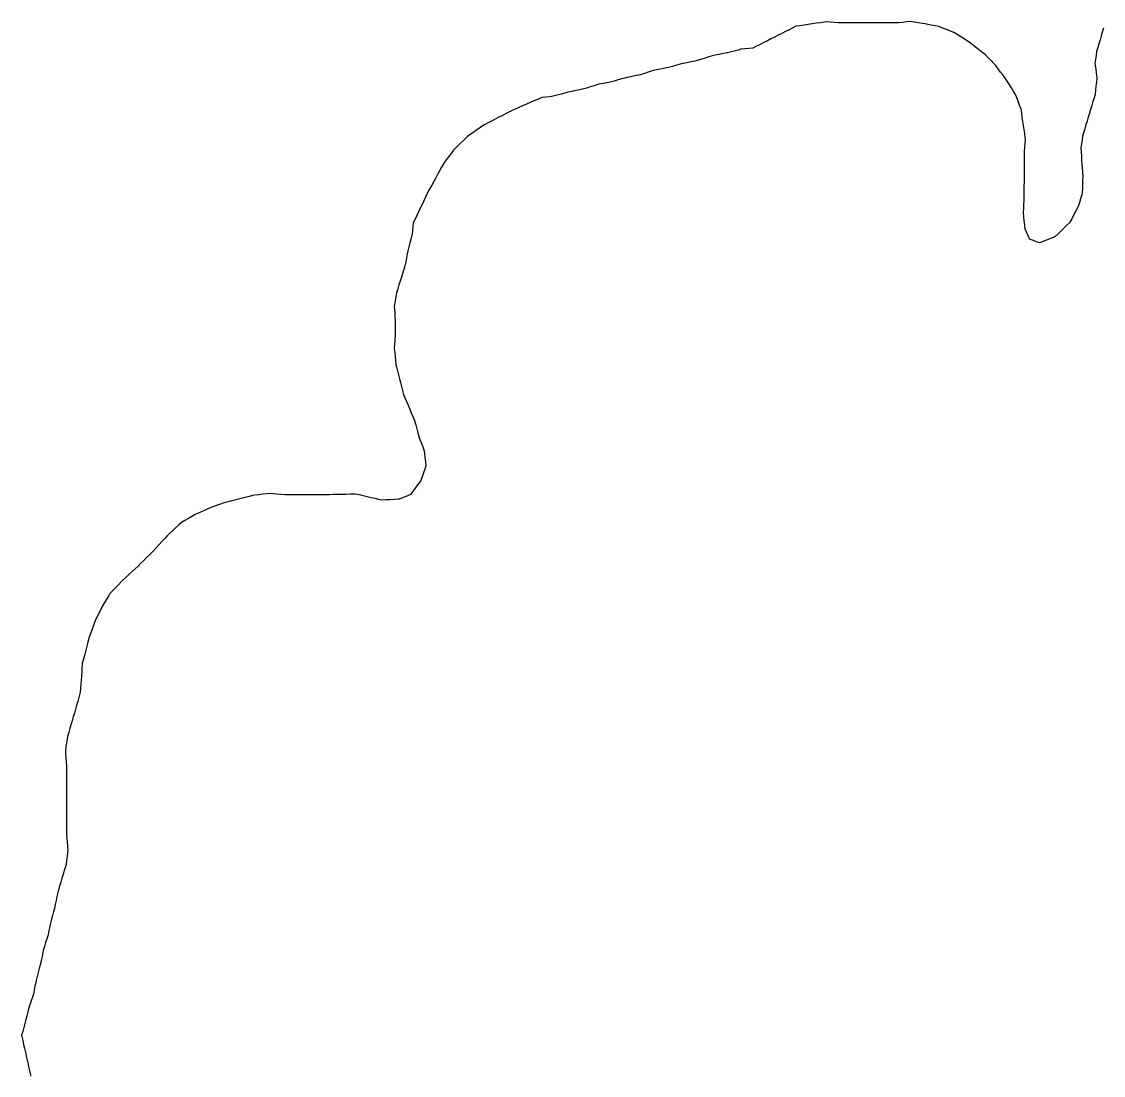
# Model space of a CAD drawing. Header units: millimetres. Extents: x 0 to 3094, y 578 to 2491.
# Drawn here: x 528.6 to 795.5, y 2054.3 to 2314.3 of the extents above; entities that cross this region are included whole.
import ezdxf

# ---------------------------------------------------------------- set-up
doc = ezdxf.new("R2010")
doc.units = ezdxf.units.MM
doc.layers.add('ALL_ISLANDS', color=7, linetype='Continuous')
doc.layers.add('OUTLINE_ISLAND_04', color=7, linetype='Continuous')

msp = doc.modelspace()

# ---------------------------------------------------------------- linework, layer by layer
at = {"layer": 'ALL_ISLANDS'}
msp.add_lwpolyline([(795.5061, 2312.6565), (795.2258, 2311.6966), (794.9455, 2310.7367), (794.6652, 2309.7768), (794.3848, 2308.8169), (794.1045, 2307.857), (793.8242, 2306.8971), (793.6848, 2305.9265), (793.5426, 2304.9367), (793.4004, 2303.9468), (793.4564, 2303.5528), (793.5972, 2302.5627), (793.738, 2301.5727), (793.8788, 2300.5826), (793.8573, 2300.3503), (793.7653, 2299.3545), (793.6734, 2298.3588), (793.5814, 2297.363), (793.4894, 2296.3672), (793.2224, 2295.4778), (792.9349, 2294.52), (792.6473, 2293.5622), (792.3598, 2292.6044), (792.0723, 2291.6467), (791.7848, 2290.6889), (791.4973, 2289.7311), (791.2098, 2288.7733), (790.9222, 2287.8156), (790.6347, 2286.8578), (790.3472, 2285.9), (790.2271, 2285.103), (790.078, 2284.1141), (789.929, 2283.1253), (789.9323, 2283.0744), (789.9986, 2282.0766), (790.0648, 2281.0788), (790.131, 2280.081), (790.1972, 2279.0832), (790.2634, 2278.0854), (790.3296, 2277.0876), (790.3958, 2276.0898), (790.3949, 2276.0494), (790.3716, 2275.0496), (790.3484, 2274.0499), (790.3251, 2273.0502), (790.3018, 2272.0505), (790.1432, 2271.5193), (789.8572, 2270.5611), (789.5711, 2269.6029), (789.285, 2268.6447), (789.0942, 2268.2839), (788.6266, 2267.3999), (788.1591, 2266.5159), (787.6916, 2265.632), (787.224, 2264.748), (787.2125, 2264.7367), (786.4973, 2264.0377), (785.7821, 2263.3388), (785.067, 2262.6398), (784.3518, 2261.9409), (783.6366, 2261.2419), (783.4458, 2261.1644), (782.5192, 2260.7883), (781.5926, 2260.4121), (780.6661, 2260.036), (779.7395, 2259.6599), (779.1736, 2259.8737), (778.2382, 2260.2273), (777.3028, 2260.5808), (777.02, 2261.2209), (776.616, 2262.1356), (776.2119, 2263.0504), (776.2019, 2263.1447), (776.0963, 2264.1391), (775.9907, 2265.1335), (775.8852, 2266.1279), (775.7796, 2267.1223), (775.7817, 2267.1617), (775.8339, 2268.1603), (775.8861, 2269.159), (775.9384, 2270.1576), (775.9906, 2271.1562), (775.9918, 2271.707), (775.9939, 2272.707), (775.9961, 2273.707), (775.9982, 2274.707), (776.0003, 2275.707), (776.0024, 2276.7069), (776.0046, 2277.7069), (776.0067, 2278.7069), (776.0088, 2279.7069), (776.0109, 2280.7069), (776.0131, 2281.7069), (776.0567, 2282.2252), (776.1404, 2283.2216), (776.2242, 2284.2181), (776.308, 2285.2146), (776.234, 2285.7077), (776.0856, 2286.6966), (775.9372, 2287.6855), (775.7888, 2288.6744), (775.6403, 2289.6634), (775.4919, 2290.6523), (775.3435, 2291.6412), (775.1951, 2292.6301), (774.8952, 2293.4357), (774.5464, 2294.3729), (774.1976, 2295.3101), (773.8487, 2296.2473), (773.3519, 2297.0543), (772.8276, 2297.9059), (772.3033, 2298.7574), (771.7791, 2299.609), (771.337, 2300.2124), (770.746, 2301.0191), (770.1551, 2301.8258), (769.5641, 2302.6324), (768.9731, 2303.4391), (768.4883, 2303.9339), (767.7884, 2304.6482), (767.0886, 2305.3625), (766.3888, 2306.0768), (766.2995, 2306.1463), (765.5103, 2306.7604), (764.721, 2307.3745), (763.9318, 2307.9885), (763.1426, 2308.6026), (762.3533, 2309.2167), (761.9893, 2309.4486), (761.1459, 2309.9859), (760.3024, 2310.5232), (759.459, 2311.0604), (758.6156, 2311.5977), (757.9487, 2311.8626), (757.0193, 2312.2317), (756.0899, 2312.6007), (755.1605, 2312.9698), (754.5083, 2313.105), (753.5291, 2313.3078), (752.5499, 2313.5107), (751.5707, 2313.7136), (750.8319, 2313.8223), (749.8425, 2313.9678), (748.8532, 2314.1134), (747.8638, 2314.2589), (746.9367, 2314.1749), (745.9408, 2314.0846), (744.9449, 2313.9943), (744.6245, 2313.993), (743.6245, 2313.9888), (742.6245, 2313.9847), (741.6245, 2313.9805), (740.6245, 2313.9764), (739.6245, 2313.9722), (738.6245, 2313.9681), (737.6245, 2313.9639), (736.6245, 2313.9598), (735.6245, 2313.9556), (734.6246, 2313.9515), (733.6246, 2313.9473), (732.6246, 2313.9432), (731.6246, 2313.939), (730.6246, 2313.9349), (730.0923, 2313.9794), (729.0958, 2314.0628), (728.0992, 2314.1462), (727.1027, 2314.2295), (726.5816, 2314.1508), (725.5928, 2314.0015), (724.604, 2313.8522), (723.6152, 2313.7029), (722.6264, 2313.5536), (721.6377, 2313.4043), (720.6489, 2313.255), (719.6601, 2313.1057), (718.8427, 2312.6928), (717.9501, 2312.2419), (717.0576, 2311.7911), (716.165, 2311.3402), (715.2724, 2310.8893), (714.3798, 2310.4384), (713.4872, 2309.9876), (712.5946, 2309.5367), (711.702, 2309.0858), (710.8095, 2308.6349), (709.9169, 2308.184), (709.0243, 2307.7332), (708.0621, 2307.6382), (707.067, 2307.54), (706.0718, 2307.4418), (705.6916, 2307.3436), (704.7234, 2307.0935), (703.7552, 2306.8433), (702.787, 2306.5932), (702.6644, 2306.5682), (701.6845, 2306.3687), (700.7046, 2306.1692), (699.7247, 2305.9697), (698.7448, 2305.7701), (698.1155, 2305.5674), (697.1637, 2305.2608), (696.2119, 2304.9542), (695.26, 2304.6475), (694.6658, 2304.5268), (693.6858, 2304.3277), (692.7059, 2304.1286), (691.7259, 2303.9296), (691.1241, 2303.7623), (690.1606, 2303.4946), (689.1971, 2303.2268), (688.2336, 2302.9591), (687.663, 2302.8453), (686.6823, 2302.6497), (685.7017, 2302.4541), (684.721, 2302.2584), (684.174, 2302.0839), (683.2213, 2301.7799), (682.2687, 2301.4758), (681.316, 2301.1718), (680.8919, 2301.0838), (679.9128, 2300.8805), (678.9336, 2300.6773), (677.9545, 2300.4741), (677.6852, 2300.4007), (676.7204, 2300.1376), (675.7557, 2299.8745), (674.7909, 2299.6114), (673.8261, 2299.3483), (672.9509, 2299.1796), (671.969, 2298.9902), (670.9871, 2298.8008), (670.8032, 2298.7443), (669.8474, 2298.4503), (668.8916, 2298.1564), (667.9358, 2297.8624), (666.9799, 2297.5684), (666.3208, 2297.4366), (665.3402, 2297.2405), (664.3596, 2297.0443), (663.379, 2296.8482), (662.6515, 2296.6443), (661.6886, 2296.3744), (660.7257, 2296.1045), (659.7628, 2295.8347), (658.924, 2295.7484), (657.9292, 2295.6461), (656.9344, 2295.5438), (656.8009, 2295.4855), (655.8842, 2295.0858), (654.9676, 2294.6861), (654.0509, 2294.2864), (653.1343, 2293.8867), (652.2176, 2293.487), (651.301, 2293.0873), (650.3844, 2292.6876), (649.4677, 2292.2879), (649.0039, 2292.0473), (648.1162, 2291.5869), (647.2285, 2291.1265), (646.3408, 2290.666), (645.4531, 2290.2056), (644.5654, 2289.7452), (643.6777, 2289.2848), (642.79, 2288.8243), (642.7226, 2288.7771), (641.9037, 2288.2033), (641.0848, 2287.6294), (640.2658, 2287.0555), (639.4469, 2286.4816), (638.6279, 2285.9078), (638.3605, 2285.652), (637.6378, 2284.9608), (636.9151, 2284.2697), (636.1924, 2283.5785), (635.4697, 2282.8873), (635.1823, 2282.512), (634.5745, 2281.718), (633.9666, 2280.9239), (633.3587, 2280.1299), (632.7508, 2279.3359), (632.6798, 2279.2056), (632.2013, 2278.3275), (631.7228, 2277.4495), (631.2443, 2276.5714), (630.7658, 2275.6933), (630.2873, 2274.8152), (629.8088, 2273.9371), (629.3303, 2273.059), (628.8517, 2272.181), (628.7025, 2271.871), (628.2688, 2270.97), (627.835, 2270.069), (627.4013, 2269.1679), (626.9676, 2268.2669), (626.5338, 2267.3659), (626.1001, 2266.4648), (625.6663, 2265.5638), (625.2326, 2264.6627), (625.1393, 2263.7925), (625.0328, 2262.7982), (624.9262, 2261.8039), (624.8735, 2261.5959), (624.6279, 2260.6265), (624.3823, 2259.6571), (624.1368, 2258.6877), (623.8912, 2257.7184), (623.7443, 2256.9623), (623.5537, 2255.9807), (623.363, 2254.999), (623.1724, 2254.0173), (622.8922, 2253.1097), (622.5972, 2252.1542), (622.3022, 2251.1987), (622.0072, 2250.2432), (621.7122, 2249.2877), (621.4172, 2248.3322), (621.1222, 2247.3767), (621.0398, 2246.868), (620.8797, 2245.8808), (620.7197, 2244.8937), (620.5597, 2243.9066), (620.589, 2243.4347), (620.6511, 2242.4366), (620.7131, 2241.4386), (620.7751, 2240.4405), (620.7788, 2240.0232), (620.7876, 2239.0233), (620.7964, 2238.0233), (620.8052, 2237.0234), (620.7812, 2236.7161), (620.7032, 2235.7191), (620.6253, 2234.7221), (620.5473, 2233.7252), (620.5547, 2233.6493), (620.6514, 2232.654), (620.748, 2231.6586), (620.8446, 2230.6633), (620.9413, 2229.668), (621.0903, 2229.0795), (621.3358, 2228.1101), (621.5813, 2227.1407), (621.8268, 2226.1714), (622.0723, 2225.202), (622.3178, 2224.2326), (622.5633, 2223.2632), (622.8088, 2222.2938), (623.1724, 2221.4418), (623.565, 2220.5221), (623.9575, 2219.6024), (624.3501, 2218.6827), (624.7426, 2217.7629), (625.1352, 2216.8432), (625.5277, 2215.9235), (625.5744, 2215.7516), (625.8363, 2214.7865), (626.0982, 2213.8214), (626.3601, 2212.8563), (626.622, 2211.8912), (626.881, 2211.1981), (627.2311, 2210.2614), (627.5811, 2209.3247), (627.9312, 2208.3879), (628.0121, 2207.6862), (628.1268, 2206.6927), (628.2414, 2205.6993), (628.356, 2204.7059), (628.0681, 2203.8756), (627.7404, 2202.9308), (627.4128, 2201.9859), (627.0852, 2201.0411), (626.9035, 2200.7937), (626.3115, 2199.9878), (625.7194, 2199.1819), (625.1274, 2198.376), (624.5354, 2197.57), (623.6546, 2197.2105), (622.7288, 2196.8326), (621.8029, 2196.4548), (621.5116, 2196.4375), (620.5134, 2196.3784), (619.5151, 2196.3193), (618.5169, 2196.2601), (617.5186, 2196.201), (616.7729, 2196.3714), (615.798, 2196.5942), (614.8232, 2196.817), (613.8483, 2197.0398), (612.8734, 2197.2626), (611.8986, 2197.4853), (610.9237, 2197.7081), (610.6363, 2197.6961), (609.6372, 2197.6541), (608.638, 2197.6121), (607.6389, 2197.5702), (607.5768, 2197.57), (606.5768, 2197.5674), (605.5768, 2197.5648), (604.5768, 2197.5622), (603.5768, 2197.5596), (602.5768, 2197.5569), (601.5768, 2197.5543), (600.5768, 2197.5517), (599.5768, 2197.5491), (598.5768, 2197.5465), (597.5768, 2197.5439), (596.5768, 2197.5412), (595.5768, 2197.5386), (594.5768, 2197.536), (593.5768, 2197.5334), (593.5611, 2197.5346), (592.5638, 2197.6083), (591.5665, 2197.682), (590.5692, 2197.7557), (589.5719, 2197.8294), (589.0833, 2197.7729), (588.0899, 2197.658), (587.0965, 2197.5431), (586.1031, 2197.4282), (585.6851, 2197.3233), (584.7152, 2197.0798), (583.7453, 2196.8363), (582.7754, 2196.5928), (581.8055, 2196.3493), (580.8356, 2196.1058), (579.8657, 2195.8623), (578.8958, 2195.6189), (578.3492, 2195.4414), (577.3981, 2195.1325), (576.447, 2194.8237), (575.4959, 2194.5148), (575.1026, 2194.3354), (574.1927, 2193.9205), (573.2829, 2193.5055), (572.3731, 2193.0905), (571.4632, 2192.6756), (570.6276, 2192.1991), (569.759, 2191.7037), (568.8903, 2191.2083), (568.0216, 2190.7129), (567.3939, 2190.123), (566.6652, 2189.4382), (565.9365, 2188.7533), (565.2078, 2188.0685), (564.4791, 2187.3837), (563.9008, 2186.753), (563.2251, 2186.0159), (562.5493, 2185.2788), (561.8735, 2184.5417), (561.1978, 2183.8046), (560.8595, 2183.4635), (560.1553, 2182.7535), (559.4511, 2182.0435), (558.7469, 2181.3335), (558.0427, 2180.6235), (557.3385, 2179.9135), (556.6204, 2179.2576), (555.8821, 2178.5831), (555.1438, 2177.9087), (554.4054, 2177.2342), (553.6671, 2176.5598), (553.1727, 2176.0446), (552.4803, 2175.3231), (551.7878, 2174.6017), (551.0954, 2173.8802), (550.4029, 2173.1587), (550.1148, 2172.6814), (549.598, 2171.8253), (549.0812, 2170.9691), (548.5644, 2170.113), (548.5356, 2170.0553), (548.0886, 2169.1608), (547.6415, 2168.2663), (547.1945, 2167.3718), (546.7474, 2166.4773), (546.6708, 2166.2649), (546.3315, 2165.3242), (545.9923, 2164.3836), (545.653, 2163.4429), (545.3137, 2162.5022), (545.124, 2161.787), (544.8677, 2160.8204), (544.6113, 2159.8538), (544.355, 2158.8872), (544.0986, 2157.9206), (543.8423, 2156.9541), (543.5859, 2155.9875), (543.5729, 2155.7997), (543.5037, 2154.8021), (543.4345, 2153.8045), (543.3652, 2152.8069), (543.296, 2151.8093), (543.2268, 2150.8117), (543.1575, 2149.8141), (543.0883, 2148.8165), (542.997, 2148.4993), (542.7204, 2147.5383), (542.4439, 2146.5773), (542.1673, 2145.6163), (541.8907, 2144.6553), (541.6142, 2143.6944), (541.3376, 2142.7334), (541.061, 2141.7724), (540.7845, 2140.8114), (540.5079, 2139.8504), (540.2313, 2138.8894), (539.9548, 2137.9284), (539.8585, 2137.3129), (539.7041, 2136.3249), (539.5496, 2135.3369), (539.3951, 2134.3489), (539.4464, 2133.6646), (539.521, 2132.6674), (539.5957, 2131.6702), (539.6704, 2130.673), (539.671, 2129.835), (539.6717, 2128.835), (539.6724, 2127.835), (539.6731, 2126.835), (539.6737, 2125.835), (539.6744, 2124.835), (539.6751, 2123.835), (539.6758, 2122.835), (539.6764, 2121.835), (539.6771, 2120.835), (539.6778, 2119.835), (539.6785, 2118.835), (539.6792, 2117.835), (539.6798, 2116.835), (539.6805, 2115.835), (539.6812, 2114.835), (539.6819, 2113.835), (539.6849, 2113.7953), (539.7597, 2112.7981), (539.8344, 2111.8009), (539.9092, 2110.8037), (539.984, 2109.8065), (539.9209, 2109.2707), (539.804, 2108.2775), (539.687, 2107.2844), (539.5701, 2106.2912), (539.4202, 2105.7874), (539.135, 2104.8289), (538.8498, 2103.8705), (538.5647, 2102.912), (538.2795, 2101.9535), (537.9943, 2100.995), (537.7092, 2100.0366), (537.424, 2099.0781), (537.2924, 2098.4173), (537.097, 2097.4365), (536.9017, 2096.4558), (536.7063, 2095.4751), (536.5017, 2094.7449), (536.2318, 2093.782), (535.9619, 2092.8191), (535.692, 2091.8562), (535.5303, 2091.0227), (535.3398, 2090.041), (535.1494, 2089.0593), (535.1179, 2088.9563), (534.8256, 2087.9999), (534.5333, 2087.0436), (534.241, 2086.0873), (533.9488, 2085.1309), (533.8481, 2084.6376), (533.6481, 2083.6578), (533.4481, 2082.678), (533.2481, 2081.6983), (533.1373, 2081.2945), (532.8727, 2080.3301), (532.6081, 2079.3658), (532.3434, 2078.4014), (532.309, 2078.2344), (532.1073, 2077.255), (531.9056, 2076.2756), (531.7038, 2075.2961), (531.5021, 2074.3167), (531.2694, 2073.6012), (530.9602, 2072.6502), (530.651, 2071.6992), (530.3418, 2070.7482), (530.1409, 2069.9862), (529.8859, 2069.0193), (529.631, 2068.0523), (529.376, 2067.0853), (529.1211, 2066.1184), (528.8661, 2065.1514), (528.6112, 2064.1845), (528.6728, 2063.9073), (528.8897, 2062.9311), (529.1066, 2061.9549), (529.3235, 2060.9787), (529.5403, 2060.0025), (529.7572, 2059.0263), (529.9741, 2058.0501), (530.191, 2057.0739), (530.4079, 2056.0977), (530.6248, 2055.1215), (530.8417, 2054.1453)], dxfattribs=at)
at = {"layer": 'OUTLINE_ISLAND_04'}
msp.add_lwpolyline([(795.5061, 2312.6565), (795.2258, 2311.6966), (794.9455, 2310.7367), (794.6652, 2309.7768), (794.3848, 2308.8169), (794.1045, 2307.857), (793.8242, 2306.8971), (793.6848, 2305.9265), (793.5426, 2304.9367), (793.4004, 2303.9468), (793.4564, 2303.5528), (793.5972, 2302.5627), (793.738, 2301.5727), (793.8788, 2300.5826), (793.8573, 2300.3503), (793.7653, 2299.3545), (793.6734, 2298.3588), (793.5814, 2297.363), (793.4894, 2296.3672), (793.2224, 2295.4778), (792.9349, 2294.52), (792.6473, 2293.5622), (792.3598, 2292.6044), (792.0723, 2291.6467), (791.7848, 2290.6889), (791.4973, 2289.7311), (791.2098, 2288.7733), (790.9222, 2287.8156), (790.6347, 2286.8578), (790.3472, 2285.9), (790.2271, 2285.103), (790.078, 2284.1141), (789.929, 2283.1253), (789.9323, 2283.0744), (789.9986, 2282.0766), (790.0648, 2281.0788), (790.131, 2280.081), (790.1972, 2279.0832), (790.2634, 2278.0854), (790.3296, 2277.0876), (790.3958, 2276.0898), (790.3949, 2276.0494), (790.3716, 2275.0496), (790.3484, 2274.0499), (790.3251, 2273.0502), (790.3018, 2272.0505), (790.1432, 2271.5193), (789.8572, 2270.5611), (789.5711, 2269.6029), (789.285, 2268.6447), (789.0942, 2268.2839), (788.6266, 2267.3999), (788.1591, 2266.5159), (787.6916, 2265.632), (787.224, 2264.748), (787.2125, 2264.7367), (786.4973, 2264.0377), (785.7821, 2263.3388), (785.067, 2262.6398), (784.3518, 2261.9409), (783.6366, 2261.2419), (783.4458, 2261.1644), (782.5192, 2260.7883), (781.5926, 2260.4121), (780.6661, 2260.036), (779.7395, 2259.6599), (779.1736, 2259.8737), (778.2382, 2260.2273), (777.3028, 2260.5808), (777.02, 2261.2209), (776.616, 2262.1356), (776.2119, 2263.0504), (776.2019, 2263.1447), (776.0963, 2264.1391), (775.9907, 2265.1335), (775.8852, 2266.1279), (775.7796, 2267.1223), (775.7817, 2267.1617), (775.8339, 2268.1603), (775.8861, 2269.159), (775.9384, 2270.1576), (775.9906, 2271.1562), (775.9918, 2271.707), (775.9939, 2272.707), (775.9961, 2273.707), (775.9982, 2274.707), (776.0003, 2275.707), (776.0024, 2276.7069), (776.0046, 2277.7069), (776.0067, 2278.7069), (776.0088, 2279.7069), (776.0109, 2280.7069), (776.0131, 2281.7069), (776.0567, 2282.2252), (776.1404, 2283.2216), (776.2242, 2284.2181), (776.308, 2285.2146), (776.234, 2285.7077), (776.0856, 2286.6966), (775.9372, 2287.6855), (775.7888, 2288.6744), (775.6403, 2289.6634), (775.4919, 2290.6523), (775.3435, 2291.6412), (775.1951, 2292.6301), (774.8952, 2293.4357), (774.5464, 2294.3729), (774.1976, 2295.3101), (773.8487, 2296.2473), (773.3519, 2297.0543), (772.8276, 2297.9059), (772.3033, 2298.7574), (771.7791, 2299.609), (771.337, 2300.2124), (770.746, 2301.0191), (770.1551, 2301.8258), (769.5641, 2302.6324), (768.9731, 2303.4391), (768.4883, 2303.9339), (767.7884, 2304.6482), (767.0886, 2305.3625), (766.3888, 2306.0768), (766.2995, 2306.1463), (765.5103, 2306.7604), (764.721, 2307.3745), (763.9318, 2307.9885), (763.1426, 2308.6026), (762.3533, 2309.2167), (761.9893, 2309.4486), (761.1459, 2309.9859), (760.3024, 2310.5232), (759.459, 2311.0604), (758.6156, 2311.5977), (757.9487, 2311.8626), (757.0193, 2312.2317), (756.0899, 2312.6007), (755.1605, 2312.9698), (754.5083, 2313.105), (753.5291, 2313.3078), (752.5499, 2313.5107), (751.5707, 2313.7136), (750.8319, 2313.8223), (749.8425, 2313.9678), (748.8532, 2314.1134), (747.8638, 2314.2589), (746.9367, 2314.1749), (745.9408, 2314.0846), (744.9449, 2313.9943), (744.6245, 2313.993), (743.6245, 2313.9888), (742.6245, 2313.9847), (741.6245, 2313.9805), (740.6245, 2313.9764), (739.6245, 2313.9722), (738.6245, 2313.9681), (737.6245, 2313.9639), (736.6245, 2313.9598), (735.6245, 2313.9556), (734.6246, 2313.9515), (733.6246, 2313.9473), (732.6246, 2313.9432), (731.6246, 2313.939), (730.6246, 2313.9349), (730.0923, 2313.9794), (729.0958, 2314.0628), (728.0992, 2314.1462), (727.1027, 2314.2295), (726.5816, 2314.1508), (725.5928, 2314.0015), (724.604, 2313.8522), (723.6152, 2313.7029), (722.6264, 2313.5536), (721.6377, 2313.4043), (720.6489, 2313.255), (719.6601, 2313.1057), (718.8427, 2312.6928), (717.9501, 2312.2419), (717.0576, 2311.7911), (716.165, 2311.3402), (715.2724, 2310.8893), (714.3798, 2310.4384), (713.4872, 2309.9876), (712.5946, 2309.5367), (711.702, 2309.0858), (710.8095, 2308.6349), (709.9169, 2308.184), (709.0243, 2307.7332), (708.0621, 2307.6382), (707.067, 2307.54), (706.0718, 2307.4418), (705.6916, 2307.3436), (704.7234, 2307.0935), (703.7552, 2306.8433), (702.787, 2306.5932), (702.6644, 2306.5682), (701.6845, 2306.3687), (700.7046, 2306.1692), (699.7247, 2305.9697), (698.7448, 2305.7701), (698.1155, 2305.5674), (697.1637, 2305.2608), (696.2119, 2304.9542), (695.26, 2304.6475), (694.6658, 2304.5268), (693.6858, 2304.3277), (692.7059, 2304.1286), (691.7259, 2303.9296), (691.1241, 2303.7623), (690.1606, 2303.4946), (689.1971, 2303.2268), (688.2336, 2302.9591), (687.663, 2302.8453), (686.6823, 2302.6497), (685.7017, 2302.4541), (684.721, 2302.2584), (684.174, 2302.0839), (683.2213, 2301.7799), (682.2687, 2301.4758), (681.316, 2301.1718), (680.8919, 2301.0838), (679.9128, 2300.8805), (678.9336, 2300.6773), (677.9545, 2300.4741), (677.6852, 2300.4007), (676.7204, 2300.1376), (675.7557, 2299.8745), (674.7909, 2299.6114), (673.8261, 2299.3483), (672.9509, 2299.1796), (671.969, 2298.9902), (670.9871, 2298.8008), (670.8032, 2298.7443), (669.8474, 2298.4503), (668.8916, 2298.1564), (667.9358, 2297.8624), (666.9799, 2297.5684), (666.3208, 2297.4366), (665.3402, 2297.2405), (664.3596, 2297.0443), (663.379, 2296.8482), (662.6515, 2296.6443), (661.6886, 2296.3744), (660.7257, 2296.1045), (659.7628, 2295.8347), (658.924, 2295.7484), (657.9292, 2295.6461), (656.9344, 2295.5438), (656.8009, 2295.4855), (655.8842, 2295.0858), (654.9676, 2294.6861), (654.0509, 2294.2864), (653.1343, 2293.8867), (652.2176, 2293.487), (651.301, 2293.0873), (650.3844, 2292.6876), (649.4677, 2292.2879), (649.0039, 2292.0473), (648.1162, 2291.5869), (647.2285, 2291.1265), (646.3408, 2290.666), (645.4531, 2290.2056), (644.5654, 2289.7452), (643.6777, 2289.2848), (642.79, 2288.8243), (642.7226, 2288.7771), (641.9037, 2288.2033), (641.0848, 2287.6294), (640.2658, 2287.0555), (639.4469, 2286.4816), (638.6279, 2285.9078), (638.3605, 2285.652), (637.6378, 2284.9608), (636.9151, 2284.2697), (636.1924, 2283.5785), (635.4697, 2282.8873), (635.1823, 2282.512), (634.5745, 2281.718), (633.9666, 2280.9239), (633.3587, 2280.1299), (632.7508, 2279.3359), (632.6798, 2279.2056), (632.2013, 2278.3275), (631.7228, 2277.4495), (631.2443, 2276.5714), (630.7658, 2275.6933), (630.2873, 2274.8152), (629.8088, 2273.9371), (629.3303, 2273.059), (628.8517, 2272.181), (628.7025, 2271.871), (628.2688, 2270.97), (627.835, 2270.069), (627.4013, 2269.1679), (626.9676, 2268.2669), (626.5338, 2267.3659), (626.1001, 2266.4648), (625.6663, 2265.5638), (625.2326, 2264.6627), (625.1393, 2263.7925), (625.0328, 2262.7982), (624.9262, 2261.8039), (624.8735, 2261.5959), (624.6279, 2260.6265), (624.3823, 2259.6571), (624.1368, 2258.6877), (623.8912, 2257.7184), (623.7443, 2256.9623), (623.5537, 2255.9807), (623.363, 2254.999), (623.1724, 2254.0173), (622.8922, 2253.1097), (622.5972, 2252.1542), (622.3022, 2251.1987), (622.0072, 2250.2432), (621.7122, 2249.2877), (621.4172, 2248.3322), (621.1222, 2247.3767), (621.0398, 2246.868), (620.8797, 2245.8808), (620.7197, 2244.8937), (620.5597, 2243.9066), (620.589, 2243.4347), (620.6511, 2242.4366), (620.7131, 2241.4386), (620.7751, 2240.4405), (620.7788, 2240.0232), (620.7876, 2239.0233), (620.7964, 2238.0233), (620.8052, 2237.0234), (620.7812, 2236.7161), (620.7032, 2235.7191), (620.6253, 2234.7221), (620.5473, 2233.7252), (620.5547, 2233.6493), (620.6514, 2232.654), (620.748, 2231.6586), (620.8446, 2230.6633), (620.9413, 2229.668), (621.0903, 2229.0795), (621.3358, 2228.1101), (621.5813, 2227.1407), (621.8268, 2226.1714), (622.0723, 2225.202), (622.3178, 2224.2326), (622.5633, 2223.2632), (622.8088, 2222.2938), (623.1724, 2221.4418), (623.565, 2220.5221), (623.9575, 2219.6024), (624.3501, 2218.6827), (624.7426, 2217.7629), (625.1352, 2216.8432), (625.5277, 2215.9235), (625.5744, 2215.7516), (625.8363, 2214.7865), (626.0982, 2213.8214), (626.3601, 2212.8563), (626.622, 2211.8912), (626.881, 2211.1981), (627.2311, 2210.2614), (627.5811, 2209.3247), (627.9312, 2208.3879), (628.0121, 2207.6862), (628.1268, 2206.6927), (628.2414, 2205.6993), (628.356, 2204.7059), (628.0681, 2203.8756), (627.7404, 2202.9308), (627.4128, 2201.9859), (627.0852, 2201.0411), (626.9035, 2200.7937), (626.3115, 2199.9878), (625.7194, 2199.1819), (625.1274, 2198.376), (624.5354, 2197.57), (623.6546, 2197.2105), (622.7288, 2196.8326), (621.8029, 2196.4548), (621.5116, 2196.4375), (620.5134, 2196.3784), (619.5151, 2196.3193), (618.5169, 2196.2601), (617.5186, 2196.201), (616.7729, 2196.3714), (615.798, 2196.5942), (614.8232, 2196.817), (613.8483, 2197.0398), (612.8734, 2197.2626), (611.8986, 2197.4853), (610.9237, 2197.7081), (610.6363, 2197.6961), (609.6372, 2197.6541), (608.638, 2197.6121), (607.6389, 2197.5702), (607.5768, 2197.57), (606.5768, 2197.5674), (605.5768, 2197.5648), (604.5768, 2197.5622), (603.5768, 2197.5596), (602.5768, 2197.5569), (601.5768, 2197.5543), (600.5768, 2197.5517), (599.5768, 2197.5491), (598.5768, 2197.5465), (597.5768, 2197.5439), (596.5768, 2197.5412), (595.5768, 2197.5386), (594.5768, 2197.536), (593.5768, 2197.5334), (593.5611, 2197.5346), (592.5638, 2197.6083), (591.5665, 2197.682), (590.5692, 2197.7557), (589.5719, 2197.8294), (589.0833, 2197.7729), (588.0899, 2197.658), (587.0965, 2197.5431), (586.1031, 2197.4282), (585.6851, 2197.3233), (584.7152, 2197.0798), (583.7453, 2196.8363), (582.7754, 2196.5928), (581.8055, 2196.3493), (580.8356, 2196.1058), (579.8657, 2195.8623), (578.8958, 2195.6189), (578.3492, 2195.4414), (577.3981, 2195.1325), (576.447, 2194.8237), (575.4959, 2194.5148), (575.1026, 2194.3354), (574.1927, 2193.9205), (573.2829, 2193.5055), (572.3731, 2193.0905), (571.4632, 2192.6756), (570.6276, 2192.1991), (569.759, 2191.7037), (568.8903, 2191.2083), (568.0216, 2190.7129), (567.3939, 2190.123), (566.6652, 2189.4382), (565.9365, 2188.7533), (565.2078, 2188.0685), (564.4791, 2187.3837), (563.9008, 2186.753), (563.2251, 2186.0159), (562.5493, 2185.2788), (561.8735, 2184.5417), (561.1978, 2183.8046), (560.8595, 2183.4635), (560.1553, 2182.7535), (559.4511, 2182.0435), (558.7469, 2181.3335), (558.0427, 2180.6235), (557.3385, 2179.9135), (556.6204, 2179.2576), (555.8821, 2178.5831), (555.1438, 2177.9087), (554.4054, 2177.2342), (553.6671, 2176.5598), (553.1727, 2176.0446), (552.4803, 2175.3231), (551.7878, 2174.6017), (551.0954, 2173.8802), (550.4029, 2173.1587), (550.1148, 2172.6814), (549.598, 2171.8253), (549.0812, 2170.9691), (548.5644, 2170.113), (548.5356, 2170.0553), (548.0886, 2169.1608), (547.6415, 2168.2663), (547.1945, 2167.3718), (546.7474, 2166.4773), (546.6708, 2166.2649), (546.3315, 2165.3242), (545.9923, 2164.3836), (545.653, 2163.4429), (545.3137, 2162.5022), (545.124, 2161.787), (544.8677, 2160.8204), (544.6113, 2159.8538), (544.355, 2158.8872), (544.0986, 2157.9206), (543.8423, 2156.9541), (543.5859, 2155.9875), (543.5729, 2155.7997), (543.5037, 2154.8021), (543.4345, 2153.8045), (543.3652, 2152.8069), (543.296, 2151.8093), (543.2268, 2150.8117), (543.1575, 2149.8141), (543.0883, 2148.8165), (542.997, 2148.4993), (542.7204, 2147.5383), (542.4439, 2146.5773), (542.1673, 2145.6163), (541.8907, 2144.6553), (541.6142, 2143.6944), (541.3376, 2142.7334), (541.061, 2141.7724), (540.7845, 2140.8114), (540.5079, 2139.8504), (540.2313, 2138.8894), (539.9548, 2137.9284), (539.8585, 2137.3129), (539.7041, 2136.3249), (539.5496, 2135.3369), (539.3951, 2134.3489), (539.4464, 2133.6646), (539.521, 2132.6674), (539.5957, 2131.6702), (539.6704, 2130.673), (539.671, 2129.835), (539.6717, 2128.835), (539.6724, 2127.835), (539.6731, 2126.835), (539.6737, 2125.835), (539.6744, 2124.835), (539.6751, 2123.835), (539.6758, 2122.835), (539.6764, 2121.835), (539.6771, 2120.835), (539.6778, 2119.835), (539.6785, 2118.835), (539.6792, 2117.835), (539.6798, 2116.835), (539.6805, 2115.835), (539.6812, 2114.835), (539.6819, 2113.835), (539.6849, 2113.7953), (539.7597, 2112.7981), (539.8344, 2111.8009), (539.9092, 2110.8037), (539.984, 2109.8065), (539.9209, 2109.2707), (539.804, 2108.2775), (539.687, 2107.2844), (539.5701, 2106.2912), (539.4202, 2105.7874), (539.135, 2104.8289), (538.8498, 2103.8705), (538.5647, 2102.912), (538.2795, 2101.9535), (537.9943, 2100.995), (537.7092, 2100.0366), (537.424, 2099.0781), (537.2924, 2098.4173), (537.097, 2097.4365), (536.9017, 2096.4558), (536.7063, 2095.4751), (536.5017, 2094.7449), (536.2318, 2093.782), (535.9619, 2092.8191), (535.692, 2091.8562), (535.5303, 2091.0227), (535.3398, 2090.041), (535.1494, 2089.0593), (535.1179, 2088.9563), (534.8256, 2087.9999), (534.5333, 2087.0436), (534.241, 2086.0873), (533.9488, 2085.1309), (533.8481, 2084.6376), (533.6481, 2083.6578), (533.4481, 2082.678), (533.2481, 2081.6983), (533.1373, 2081.2945), (532.8727, 2080.3301), (532.6081, 2079.3658), (532.3434, 2078.4014), (532.309, 2078.2344), (532.1073, 2077.255), (531.9056, 2076.2756), (531.7038, 2075.2961), (531.5021, 2074.3167), (531.2694, 2073.6012), (530.9602, 2072.6502), (530.651, 2071.6992), (530.3418, 2070.7482), (530.1409, 2069.9862), (529.8859, 2069.0193), (529.631, 2068.0523), (529.376, 2067.0853), (529.1211, 2066.1184), (528.8661, 2065.1514), (528.6112, 2064.1845), (528.6728, 2063.9073), (528.8897, 2062.9311), (529.1066, 2061.9549), (529.3235, 2060.9787), (529.5403, 2060.0025), (529.7572, 2059.0263), (529.9741, 2058.0501), (530.191, 2057.0739), (530.4079, 2056.0977), (530.6248, 2055.1215), (530.8417, 2054.1453)], dxfattribs=at)

doc.saveas('drawing.dxf')
